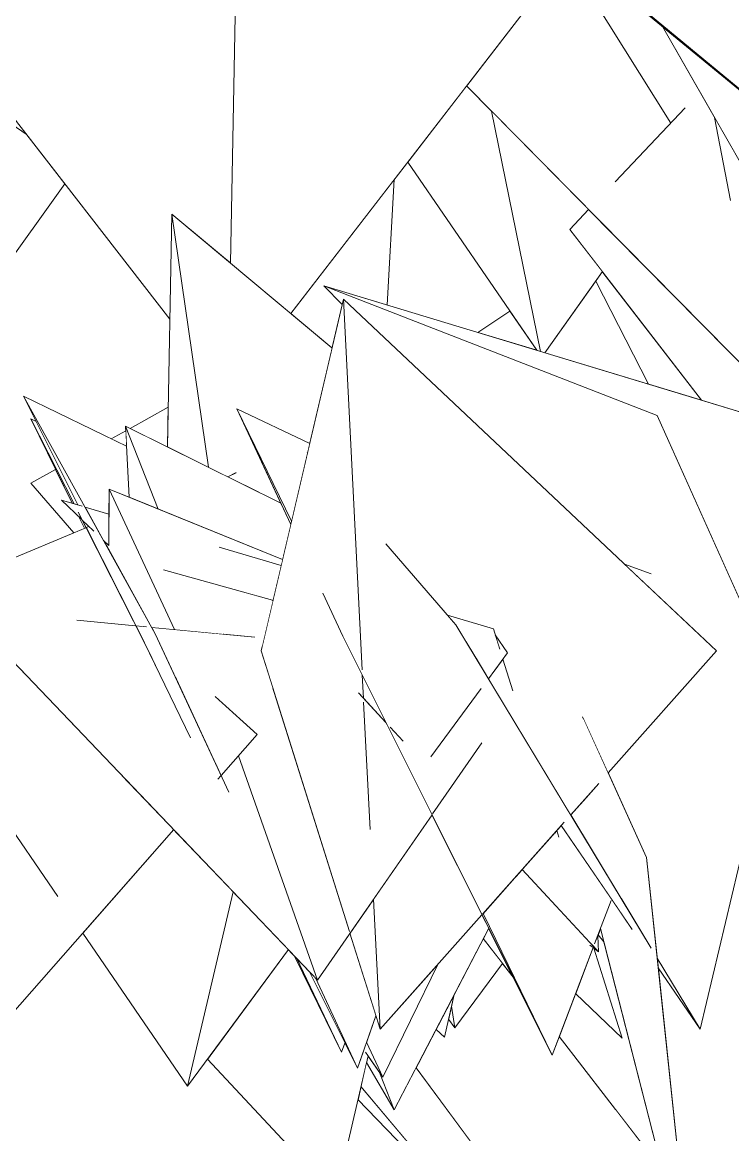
# Model space of a CAD drawing. Header units: millimetres. Extents: x -9413 to 8527, y -300 to 11224.
# Drawn here: x -3743 to -3348, y 2389 to 3008 of the extents above; entities that cross this region are included whole.
import ezdxf

# ---------------------------------------------------------------- set-up
doc = ezdxf.new("R2010")
doc.units = ezdxf.units.MM
doc.header["$MEASUREMENT"] = 0
doc.linetypes.add('Wipeout_Contour', pattern=[1000, 0, -1000])
doc.layers.add('Interior - Furniture', color=7, linetype='Continuous')
doc.layers.add('Interior - Furniture _Pen_No__4', color=7, linetype='Continuous', lineweight=20, true_color=0x029e21)

# ---------------------------------------------------------------- blocks, each defined once
blk = doc.blocks.new('Section Elem_40_6')
at = {"color": 254, "linetype": 'Wipeout_Contour', "lineweight": 0, "ltscale": 23900.091472}
blk.add_wipeout([(-3808.76, 2992.61), (-3832.99, 2957.2), (-3756.43, 2866.82), (-3719.53, 2918.25), (-3741.03, 2945.94)], dxfattribs=at).dxf.layer = 'Interior - Furniture'
at = {"color": 254, "linetype": 'Wipeout_Contour', "lineweight": 0, "ltscale": 27413.791246}
blk.add_wipeout([(-3593.75, 2846.04), (-3570.75, 2826.82), (-3565.09, 2851.06), (-3575.34, 2861.5), (-3539.96, 2850.77), (-3536.1, 2920.64)], dxfattribs=at).dxf.layer = 'Interior - Furniture'
at = {"color": 254, "linetype": 'Wipeout_Contour', "lineweight": 0, "ltscale": 27656.209689}
blk.add_wipeout([(-3721.31, 2742.12), (-3709.95, 2731.21), (-3711.94, 2735.34), (-3709.73, 2730.99), (-3703.36, 2724.88), (-3709.75, 2738.67)], dxfattribs=at).dxf.layer = 'Interior - Furniture'
at = {"color": 254, "linetype": 'Wipeout_Contour', "lineweight": 0, "ltscale": 22537.085405}
blk.add_wipeout([(-3633.57, 2715.94), (-3617.86, 2690.27), (-3603.86, 2686.36), (-3603.58, 2686.06), (-3599.02, 2705.63)], dxfattribs=at).dxf.layer = 'Interior - Furniture'
at = {"color": 254, "linetype": 'Wipeout_Contour', "lineweight": 0, "ltscale": 26364.046483}
blk.add_wipeout([(-3480.93, 2670.39), (-3506.47, 2678.01), (-3501.83, 2672.64), (-3497.08, 2664.78), (-3489.23, 2656.37), (-3477.38, 2659.11)], dxfattribs=at).dxf.layer = 'Interior - Furniture'
at = {"color": 254, "linetype": 'Wipeout_Contour', "lineweight": 0, "ltscale": 13651.367498}
blk.add_wipeout([(-3712.78, 2675.14), (-3669.85, 2650.55), (-3680.09, 2672.04)], dxfattribs=at).dxf.layer = 'Interior - Furniture'
at = {"color": 254, "linetype": 'Wipeout_Contour', "lineweight": 0, "ltscale": 27022.977122}
blk.add_wipeout([(-3745.88, 2549.99), (-3804.66, 2392.53), (-3658.87, 2558.61), (-3686.77, 2587.82), (-3723.32, 2521.27), (-3743.92, 2551.35)], dxfattribs=at).dxf.layer = 'Interior - Furniture'
at = {"color": 254, "linetype": 'Wipeout_Contour', "lineweight": 0, "ltscale": 12871.362415}
blk.add_wipeout([(-3445.63, 2558.07), (-3446.96, 2556.57), (-3444.48, 2554.43)], dxfattribs=at).dxf.layer = 'Interior - Furniture'
at = {"color": 254, "linetype": 'Wipeout_Contour', "lineweight": 0, "ltscale": 12841.848672}
blk.add_wipeout([(-3483.52, 2503.69), (-3486.52, 2497.92), (-3469.94, 2476.48)], dxfattribs=at).dxf.layer = 'Interior - Furniture'
at = {"color": 254, "linetype": 'Wipeout_Contour', "lineweight": 0, "ltscale": 12840.188026}
blk.add_wipeout([(-3512.84, 2447.3), (-3508.19, 2442.94), (-3502.66, 2466.86)], dxfattribs=at).dxf.layer = 'Interior - Furniture'
at = {"color": 254, "linetype": 'Wipeout_Contour', "lineweight": 0, "ltscale": 32625.120399}
blk.add_wipeout([(-3413.29, 2403.25), (-3392.37, 2335.24), (-3310.9, 2208.06), (-3315.35, 2281.42), (-3317.2, 2279.03), (-3357.36, 2330.94), (-3370.23, 2303.8), (-3386.97, 2369.22)], dxfattribs=at).dxf.layer = 'Interior - Furniture'
at = {"color": 254, "linetype": 'Wipeout_Contour', "lineweight": 0, "ltscale": 18552.161118}
blk.add_wipeout([(-3738.35, 2787.32), (-3714.32, 2740.03), (-3712.29, 2739.42), (-3735.34, 2785.86)], dxfattribs=at).dxf.layer = 'Interior - Furniture'
at = {"color": 254, "linetype": 'Wipeout_Contour', "lineweight": 0, "ltscale": 22969.793171}
blk.add_wipeout([(-3694.91, 2734.24), (-3708.16, 2738.19), (-3697.88, 2719.62), (-3695, 2716.85), (-3695.03, 2716.9)], dxfattribs=at).dxf.layer = 'Interior - Furniture'
at = {"color": 254, "linetype": 'Wipeout_Contour', "lineweight": 0, "ltscale": 22673.150836}
blk.add_wipeout([(-3679.76, 2672.01), (-3675.02, 2662.69), (-3668.92, 2650.01), (-3662.82, 2646.52), (-3674.07, 2671.47)], dxfattribs=at).dxf.layer = 'Interior - Furniture'
at = {"color": 254, "linetype": 'Wipeout_Contour', "lineweight": 0, "ltscale": 13103.115343}
blk.add_wipeout([(-3480.46, 2646.97), (-3470.07, 2635.84), (-3475.62, 2653.52)], dxfattribs=at).dxf.layer = 'Interior - Furniture'
at = {"color": 254, "linetype": 'Wipeout_Contour', "lineweight": 0, "ltscale": 37959.252656}
blk.add_wipeout([(-3444.28, 2443.32), (-3386.97, 2369.22), (-3419.41, 2496.03), (-3422.59, 2500.07), (-3422.83, 2499.45), (-3422.43, 2490.6), (-3425.07, 2492.66), (-3409.3, 2442.46), (-3435.13, 2467.27)], dxfattribs=at).dxf.layer = 'Interior - Furniture'
at = {"color": 254, "linetype": 'Wipeout_Contour', "lineweight": 0, "ltscale": 131097.65226}
blk.add_wipeout([(-3356.74, 2658.06), (-3564.41, 2854), (-3554.04, 2647.57), (-3538.3, 2615.62), (-3531.23, 2607.99), (-3537.67, 2614.35), (-3521.09, 2580.68), (-3487.35, 2606.85), (-3514.61, 2567.52), (-3487.02, 2511.51), (-3441.51, 2562.71), (-3488.48, 2636.1), (-3515.68, 2599.26), (-3494.36, 2645.29), (-3540.73, 2717.74), (-3506.47, 2678.01), (-3482.52, 2670.87), (-3482.5, 2670.92), (-3482.45, 2670.85), (-3480.93, 2670.39), (-3479.9, 2667.14), (-3473, 2657.08), (-3475.62, 2653.52), (-3470.07, 2635.84), (-3480.46, 2646.97), (-3483.69, 2642.59), (-3437.91, 2566.75), (-3422.31, 2584.3), (-3431.23, 2621.46), (-3417.07, 2590.2)], dxfattribs=at).dxf.layer = 'Interior - Furniture'
at = {"color": 254, "linetype": 'Wipeout_Contour', "lineweight": 0, "ltscale": 13895.363219}
blk.add_wipeout([(-3738.35, 2787.32), (-3715.3, 2740.32), (-3714.32, 2740.03)], dxfattribs=at).dxf.layer = 'Interior - Furniture'
at = {"color": 254, "linetype": 'Wipeout_Contour', "lineweight": 0, "ltscale": 18412.879577}
blk.add_wipeout([(-3709.73, 2730.99), (-3707.58, 2726.78), (-3706.28, 2727.32), (-3706.62, 2728.01)], dxfattribs=at).dxf.layer = 'Interior - Furniture'
at = {"color": 254, "linetype": 'Wipeout_Contour', "lineweight": 0, "ltscale": 44976.355352}
blk.add_wipeout([(-3671.09, 2671.19), (-3669.09, 2667.58), (-3658.01, 2643.76), (-3637.08, 2631.77), (-3635.8, 2632.66), (-3632.7, 2629.88), (-3603.63, 2637.42), (-3610.11, 2658.06), (-3609.58, 2660.34), (-3613.69, 2665.75)], dxfattribs=at).dxf.layer = 'Interior - Furniture'
at = {"color": 254, "linetype": 'Wipeout_Contour', "lineweight": 0, "ltscale": 12711.308201}
blk.add_wipeout([(-3421.3, 2503.44), (-3422.59, 2500.07), (-3419.41, 2496.03)], dxfattribs=at).dxf.layer = 'Interior - Furniture'
at = {"color": 254, "linetype": 'Wipeout_Contour', "lineweight": 0, "ltscale": 16895.912419}
blk.add_wipeout([(-3425.34, 2492.87), (-3435.13, 2467.27), (-3409.3, 2442.46), (-3425.07, 2492.66)], dxfattribs=at).dxf.layer = 'Interior - Furniture'
at = {"color": 254, "linetype": 'Wipeout_Contour', "lineweight": 0, "ltscale": 50279.938264}
blk.add_wipeout([(-3711.94, 2735.34), (-3709.95, 2731.21), (-3711.6, 2732.8), (-3708.47, 2726.41), (-3707.73, 2726.72), (-3706.66, 2724.55), (-3680.57, 2672.09), (-3680.09, 2672.04), (-3669.85, 2650.55), (-3649.54, 2609.71), (-3675.02, 2662.69)], dxfattribs=at).dxf.layer = 'Interior - Furniture'
at = {"color": 254, "linetype": 'Wipeout_Contour', "lineweight": 0, "ltscale": 13166.800505}
blk.add_wipeout([(-3489.23, 2656.37), (-3497.08, 2664.78), (-3490.44, 2653.77)], dxfattribs=at).dxf.layer = 'Interior - Furniture'
at = {"color": 254, "linetype": 'Wipeout_Contour', "lineweight": 0, "ltscale": 13254.877726}
blk.add_wipeout([(-3553.89, 2644.61), (-3553.24, 2631.74), (-3540.72, 2618.23)], dxfattribs=at).dxf.layer = 'Interior - Furniture'
at = {"color": 254, "linetype": 'Wipeout_Contour', "lineweight": 0, "ltscale": 12818.109364}
blk.add_wipeout([(-3428.4, 2577.45), (-3437.91, 2566.75), (-3408.92, 2518.72)], dxfattribs=at).dxf.layer = 'Interior - Furniture'
at = {"color": 254, "linetype": 'Wipeout_Contour', "lineweight": 0, "ltscale": 27689.546697}
blk.add_wipeout([(-3685.04, 2772.04), (-3742.36, 2800.01), (-3708.16, 2738.19), (-3694.91, 2734.24), (-3694.81, 2748.2), (-3683.61, 2743.66)], dxfattribs=at).dxf.layer = 'Interior - Furniture'
at = {"color": 254, "linetype": 'Wipeout_Contour', "lineweight": 0, "ltscale": 34105.041973}
blk.add_wipeout([(-3417.07, 2590.2), (-3395.68, 2542.98), (-3389.72, 2486.92), (-3365.86, 2447.4), (-3321.77, 2633.67), (-3393.06, 2701.08), (-3407.89, 2706.32), (-3356.74, 2658.06)], dxfattribs=at).dxf.layer = 'Interior - Furniture'
at = {"color": 254, "linetype": 'Wipeout_Contour', "lineweight": 0, "ltscale": 17563.306007}
blk.add_wipeout([(-3539.85, 2616.5), (-3553.13, 2629.6), (-3549.57, 2558.59), (-3521.72, 2580.19)], dxfattribs=at).dxf.layer = 'Interior - Furniture'
at = {"color": 254, "linetype": 'Wipeout_Contour', "lineweight": 0, "ltscale": 17308.099743}
blk.add_wipeout([(-3547.62, 2519.9), (-3543.98, 2447.44), (-3487.28, 2511.22), (-3515.07, 2566.86)], dxfattribs=at).dxf.layer = 'Interior - Furniture'
at = {"color": 254, "linetype": 'Wipeout_Contour', "lineweight": 0, "ltscale": 12566.128177}
blk.add_wipeout([(-3365.86, 2447.4), (-3389.72, 2486.92), (-3389.15, 2481.59)], dxfattribs=at).dxf.layer = 'Interior - Furniture'
at = {"color": 254, "linetype": 'Wipeout_Contour', "lineweight": 0, "ltscale": 48834.759926}
blk.add_wipeout([(-3564.41, 2854), (-3610.11, 2658.06), (-3561.05, 2501.82), (-3549.57, 2558.59), (-3553.13, 2629.6), (-3556.04, 2634.76), (-3553.24, 2631.74), (-3553.89, 2644.61), (-3564.71, 2666.27), (-3575.88, 2690.27), (-3554.04, 2647.57)], dxfattribs=at).dxf.layer = 'Interior - Furniture'
at = {"color": 254, "linetype": 'Wipeout_Contour', "lineweight": 0, "ltscale": 39013.520543}
blk.add_wipeout([(-3540.73, 2717.74), (-3494.36, 2645.29), (-3487.7, 2637.16), (-3488.48, 2636.1), (-3441.51, 2562.71), (-3443.14, 2560.87), (-3403.67, 2502.91), (-3393.18, 2492.65), (-3501.83, 2672.64)], dxfattribs=at).dxf.layer = 'Interior - Furniture'
at = {"color": 254, "linetype": 'Wipeout_Contour', "lineweight": 0, "ltscale": 13587.297035}
blk.add_wipeout([(-3584.55, 2768.54), (-3584.39, 2768.31), (-3584.39, 2768.35)], dxfattribs=at).dxf.layer = 'Interior - Furniture'
at = {"color": 254, "linetype": 'Wipeout_Contour', "lineweight": 0, "ltscale": 27024.157593}
blk.add_wipeout([(-3603.86, 2686.36), (-3664.56, 2703.31), (-3631.21, 2667.41), (-3613.69, 2665.75), (-3609.58, 2660.34), (-3603.58, 2686.06)], dxfattribs=at).dxf.layer = 'Interior - Furniture'
at = {"color": 254, "linetype": 'Wipeout_Contour', "lineweight": 0, "ltscale": 13166.050717}
blk.add_wipeout([(-3482.52, 2670.87), (-3482.45, 2670.85), (-3482.5, 2670.92)], dxfattribs=at).dxf.layer = 'Interior - Furniture'
at = {"color": 254, "linetype": 'Wipeout_Contour', "lineweight": 0, "ltscale": 13127.804002}
blk.add_wipeout([(-3515.68, 2599.26), (-3487.7, 2637.16), (-3494.36, 2645.29)], dxfattribs=at).dxf.layer = 'Interior - Furniture'
at = {"color": 254, "linetype": 'Wipeout_Contour', "lineweight": 0, "ltscale": 17651.613083}
blk.add_wipeout([(-3556.04, 2634.76), (-3553.13, 2629.6), (-3539.85, 2616.5), (-3540.72, 2618.23)], dxfattribs=at).dxf.layer = 'Interior - Furniture'
at = {"color": 254, "linetype": 'Wipeout_Contour', "lineweight": 0, "ltscale": 22360.50215}
blk.add_wipeout([(-3635.8, 2632.66), (-3637.08, 2631.77), (-3634.64, 2593.54), (-3632.42, 2588.75), (-3612.33, 2611.63)], dxfattribs=at).dxf.layer = 'Interior - Furniture'
at = {"color": 254, "linetype": 'Wipeout_Contour', "lineweight": 0, "ltscale": 13169.864293}
blk.add_wipeout([(-3651.1, 2415.78), (-3595.03, 2491.76), (-3625.72, 2523.9)], dxfattribs=at).dxf.layer = 'Interior - Furniture'
at = {"color": 254, "linetype": 'Wipeout_Contour', "lineweight": 0, "ltscale": 13010.10284}
blk.add_wipeout([(-3560.77, 2500.93), (-3543.98, 2447.44), (-3547.62, 2519.9)], dxfattribs=at).dxf.layer = 'Interior - Furniture'
at = {"color": 254, "linetype": 'Wipeout_Contour', "lineweight": 0, "ltscale": 16946.284632}
blk.add_wipeout([(-3426.1, 2494.55), (-3422.43, 2490.6), (-3422.83, 2499.45), (-3424.55, 2494.95)], dxfattribs=at).dxf.layer = 'Interior - Furniture'
at = {"color": 254, "linetype": 'Wipeout_Contour', "lineweight": 0, "ltscale": 26277.469608}
blk.add_wipeout([(-3490.44, 2653.77), (-3483.69, 2642.59), (-3473, 2657.08), (-3479.9, 2667.14), (-3477.38, 2659.11), (-3489.23, 2656.37)], dxfattribs=at).dxf.layer = 'Interior - Furniture'
at = {"color": 254, "linetype": 'Wipeout_Contour', "lineweight": 0, "ltscale": 13188.841877}
blk.add_wipeout([(-3531.23, 2607.99), (-3538.37, 2615.69), (-3537.67, 2614.35)], dxfattribs=at).dxf.layer = 'Interior - Furniture'
at = {"color": 254, "linetype": 'Wipeout_Contour', "lineweight": 0, "ltscale": 13385.014546}
blk.add_wipeout([(-3632.6, 2588.53), (-3634.54, 2591.91), (-3634.21, 2586.71)], dxfattribs=at).dxf.layer = 'Interior - Furniture'
at = {"color": 254, "linetype": 'Wipeout_Contour', "lineweight": 0, "ltscale": 17060.062587}
blk.add_wipeout([(-3464.89, 2536.41), (-3468.65, 2532.18), (-3427.14, 2494.28), (-3422.43, 2490.6)], dxfattribs=at).dxf.layer = 'Interior - Furniture'
at = {"color": 254, "linetype": 'Wipeout_Contour', "lineweight": 0, "ltscale": 17361.435922}
blk.add_wipeout([(-3590.59, 2487.11), (-3565.39, 2434.71), (-3563.53, 2439.74), (-3583.21, 2479.39)], dxfattribs=at).dxf.layer = 'Interior - Furniture'
at = {"color": 254, "linetype": 'Wipeout_Contour', "lineweight": 0, "ltscale": 59073.411455}
blk.add_wipeout([(-3669.09, 2667.58), (-3742.36, 2800.01), (-3712.29, 2739.42), (-3709.75, 2738.67), (-3703.36, 2724.88), (-3703.44, 2724.96), (-3675.83, 2671.64), (-3674.07, 2671.47), (-3662.82, 2646.52), (-3634.54, 2591.91), (-3632.6, 2588.53), (-3632.72, 2588.4), (-3628.09, 2579.46)], dxfattribs=at).dxf.layer = 'Interior - Furniture'
at = {"color": 254, "linetype": 'Wipeout_Contour', "lineweight": 0, "ltscale": 13054.426565}
blk.add_wipeout([(-3591.62, 2488.2), (-3565.39, 2434.71), (-3590.59, 2487.11)], dxfattribs=at).dxf.layer = 'Interior - Furniture'
at = {"layer": 'Interior - Furniture _Pen_No__4', "linetype": 'Continuous'}
blk.add_line((-3735.34, 2785.86), (-3738.35, 2787.32), dxfattribs=at)
at = {"color": 254, "linetype": 'Wipeout_Contour', "lineweight": 0, "ltscale": 13830.475653}
blk.add_wipeout([(-3662.29, 2771.68), (-3639.47, 2760.36), (-3659.84, 2901.26)], dxfattribs=at).dxf.layer = 'Interior - Furniture'
at = {"color": 254, "linetype": 'Wipeout_Contour', "lineweight": 0, "ltscale": 13645.956306}
blk.add_wipeout([(-3628.64, 2754.98), (-3610.61, 2746.03), (-3624.09, 2757.36)], dxfattribs=at).dxf.layer = 'Interior - Furniture'
at = {"color": 254, "linetype": 'Wipeout_Contour', "lineweight": 0, "ltscale": 13805.219549}
blk.add_wipeout([(-3706.02, 2727.43), (-3706.62, 2728.01), (-3706.28, 2727.32)], dxfattribs=at).dxf.layer = 'Interior - Furniture'
at = {"color": 254, "linetype": 'Wipeout_Contour', "lineweight": 0, "ltscale": 18279.670146}
blk.add_wipeout([(-3816.31, 2657.08), (-3723.32, 2521.27), (-3686.77, 2587.82), (-3773.99, 2679.15)], dxfattribs=at).dxf.layer = 'Interior - Furniture'
at = {"color": 254, "linetype": 'Wipeout_Contour', "lineweight": 0, "ltscale": 21673.444161}
blk.add_wipeout([(-3579.96, 2475.98), (-3556.62, 2425.81), (-3546.32, 2454.88), (-3560.77, 2500.93), (-3578.86, 2474.83)], dxfattribs=at).dxf.layer = 'Interior - Furniture'
at = {"color": 254, "linetype": 'Wipeout_Contour', "lineweight": 0, "ltscale": 41067.190971}
blk.add_wipeout([(-3659.84, 2901.26), (-3639.47, 2760.36), (-3628.64, 2754.98), (-3624.09, 2757.36), (-3610.61, 2746.03), (-3599.23, 2740.38), (-3623.72, 2792.96), (-3583.17, 2773.55), (-3570.75, 2826.82)], dxfattribs=at).dxf.layer = 'Interior - Furniture'
at = {"color": 254, "linetype": 'Wipeout_Contour', "lineweight": 0, "ltscale": 17734.650655}
blk.add_wipeout([(-3658.87, 2558.61), (-3709.45, 2501), (-3651.1, 2415.78), (-3625.72, 2523.9)], dxfattribs=at).dxf.layer = 'Interior - Furniture'
at = {"color": 254, "linetype": 'Wipeout_Contour', "lineweight": 0, "ltscale": 13015.202367}
blk.add_wipeout([(-3579.96, 2475.98), (-3583.21, 2479.39), (-3556.62, 2425.81)], dxfattribs=at).dxf.layer = 'Interior - Furniture'
at = {"color": 254, "linetype": 'Wipeout_Contour', "lineweight": 0, "ltscale": 21862.367794}
blk.add_wipeout([(-3337.09, 2789.24), (-3575.34, 2861.5), (-3389.8, 2789.24), (-3342.21, 2683.12), (-3313.48, 2672.97)], dxfattribs=at).dxf.layer = 'Interior - Furniture'
at = {"color": 254, "linetype": 'Wipeout_Contour', "lineweight": 0, "ltscale": 32009.107765}
blk.add_wipeout([(-3695.03, 2716.84), (-3660.72, 2670.21), (-3658.42, 2669.99), (-3694.81, 2748.2), (-3695.03, 2716.9), (-3695, 2716.85), (-3695.03, 2716.88)], dxfattribs=at).dxf.layer = 'Interior - Furniture'
at = {"color": 254, "linetype": 'Wipeout_Contour', "lineweight": 0, "ltscale": 43258.060404}
blk.add_wipeout([(-3595.03, 2491.76), (-3640.09, 2430.71), (-3568.63, 2354.46), (-3550.71, 2432.67), (-3552.01, 2434.55), (-3552.79, 2436.62), (-3556.62, 2425.81), (-3563.53, 2439.74), (-3565.39, 2434.71), (-3591.62, 2488.2)], dxfattribs=at).dxf.layer = 'Interior - Furniture'
at = {"color": 254, "linetype": 'Wipeout_Contour', "lineweight": 0, "ltscale": 36245.06391}
blk.add_wipeout([(-3598.23, 2709.01), (-3694.81, 2748.2), (-3658.42, 2669.99), (-3631.21, 2667.41), (-3664.56, 2703.31), (-3617.86, 2690.27), (-3633.57, 2715.94), (-3599.02, 2705.63)], dxfattribs=at).dxf.layer = 'Interior - Furniture'
at = {"color": 254, "linetype": 'Wipeout_Contour', "lineweight": 0, "ltscale": 17213.587368}
blk.add_wipeout([(-3551.52, 2440.19), (-3552.79, 2436.62), (-3552.01, 2434.55), (-3542.48, 2420.76)], dxfattribs=at).dxf.layer = 'Interior - Furniture'
at = {"color": 254, "linetype": 'Wipeout_Contour', "lineweight": 0, "ltscale": 13787.313371}
blk.add_wipeout([(-3667.48, 2737.11), (-3685.6, 2783.26), (-3683.61, 2743.66)], dxfattribs=at).dxf.layer = 'Interior - Furniture'
at = {"color": 254, "linetype": 'Wipeout_Contour', "lineweight": 0, "ltscale": 21520.038703}
blk.add_wipeout([(-3551.52, 2440.19), (-3542.48, 2420.76), (-3511.58, 2483.89), (-3543.98, 2447.44), (-3546.32, 2454.88)], dxfattribs=at).dxf.layer = 'Interior - Furniture'
at = {"color": 254, "linetype": 'Wipeout_Contour', "lineweight": 0, "ltscale": 39664.441132}
blk.add_wipeout([(-3632.7, 2629.88), (-3612.33, 2611.63), (-3622.86, 2599.64), (-3578.86, 2474.83), (-3515.07, 2566.86), (-3521.72, 2580.19), (-3549.57, 2558.59), (-3561.05, 2501.82), (-3603.63, 2637.42)], dxfattribs=at).dxf.layer = 'Interior - Furniture'
at = {"color": 254, "linetype": 'Wipeout_Contour', "lineweight": 0, "ltscale": 21478.996253}
blk.add_wipeout([(-3550.93, 2431.69), (-3551.56, 2428.96), (-3536.1, 2402.55), (-3544.26, 2423.34), (-3550.71, 2432.67)], dxfattribs=at).dxf.layer = 'Interior - Furniture'
at = {"color": 254, "linetype": 'Wipeout_Contour', "lineweight": 0, "ltscale": 72142.877845}
blk.add_wipeout([(-3787.46, 2693.25), (-3578.86, 2474.83), (-3622.86, 2599.64), (-3632.42, 2588.75), (-3628.09, 2579.46), (-3632.72, 2588.4), (-3634.21, 2586.71), (-3634.54, 2591.91), (-3662.82, 2646.52), (-3668.92, 2650.01), (-3649.54, 2609.71), (-3669.85, 2650.55), (-3712.78, 2675.14), (-3680.57, 2672.09), (-3706.66, 2724.55), (-3707.73, 2726.72)], dxfattribs=at).dxf.layer = 'Interior - Furniture'
at = {"color": 254, "linetype": 'Wipeout_Contour', "lineweight": 0, "ltscale": 13071.730442}
blk.add_wipeout([(-3487.35, 2606.85), (-3521.09, 2580.68), (-3514.74, 2567.33)], dxfattribs=at).dxf.layer = 'Interior - Furniture'
at = {"color": 254, "linetype": 'Wipeout_Contour', "lineweight": 0, "ltscale": 25747.478624}
blk.add_wipeout([(-3542.48, 2420.76), (-3544.26, 2423.34), (-3536.1, 2402.55), (-3483.52, 2503.69), (-3487.28, 2511.22), (-3511.58, 2483.89)], dxfattribs=at).dxf.layer = 'Interior - Furniture'
at = {"layer": 'Interior - Furniture _Pen_No__4', "linetype": 'Continuous'}
for p, q in [((-3603.58, 2686.06), (-3603.86, 2686.36)), ((-3723.31, 2521.26), (-3816.31, 2657.08)), ((-3634.22, 2586.7), (-3632.6, 2588.54)), ((-3804.66, 2392.53), (-3658.87, 2558.61)), ((-3625.72, 2523.9), (-3651.1, 2415.78)), ((-3651.1, 2415.78), (-3709.45, 2501)), ((-3651.1, 2415.78), (-3595.03, 2491.76))]:
    blk.add_line(p, q, dxfattribs=at)
at = {"color": 254, "linetype": 'Wipeout_Contour', "lineweight": 0, "ltscale": 39437.45948}
blk.add_wipeout([(-3389.8, 2789.24), (-3575.34, 2861.5), (-3565.09, 2851.06), (-3564.41, 2854), (-3407.89, 2706.32), (-3393.06, 2701.08), (-3321.77, 2633.67), (-3327.57, 2609.16), (-3293.46, 2574.42)], dxfattribs=at).dxf.layer = 'Interior - Furniture'
at = {"color": 254, "linetype": 'Wipeout_Contour', "lineweight": 0, "ltscale": 22893.346636}
blk.add_wipeout([(-3706.02, 2727.43), (-3707.58, 2726.78), (-3679.76, 2672.01), (-3675.83, 2671.64), (-3703.44, 2724.96)], dxfattribs=at).dxf.layer = 'Interior - Furniture'
at = {"color": 254, "linetype": 'Wipeout_Contour', "lineweight": 0, "ltscale": 13468.316311}
blk.add_wipeout([(-3637.08, 2631.77), (-3658.01, 2643.76), (-3634.64, 2593.54)], dxfattribs=at).dxf.layer = 'Interior - Furniture'
at = {"layer": 'Interior - Furniture _Pen_No__4', "linetype": 'Continuous'}
for p, q in [((-3649.53, 2609.69), (-3675.02, 2662.69)), ((-3612.33, 2611.63), (-3635.81, 2632.67)), ((-3632.42, 2588.75), (-3612.33, 2611.63))]:
    blk.add_line(p, q, dxfattribs=at)
at = {"color": 254, "linetype": 'Wipeout_Contour', "lineweight": 0, "ltscale": 31480.341547}
blk.add_wipeout([(-3466.56, 3010.62), (-3495.85, 2972.73), (-3310.6, 2784.92), (-3345.86, 2896.63), (-3413.12, 2919.43), (-3382.21, 2952.05), (-3425.29, 3020.8)], dxfattribs=at).dxf.layer = 'Interior - Furniture'
at = {"color": 254, "linetype": 'Wipeout_Contour', "lineweight": 0, "ltscale": 32334.819073}
blk.add_wipeout([(-3738.37, 2751.59), (-3714.39, 2723.92), (-3708.47, 2726.41), (-3711.6, 2732.8), (-3721.31, 2742.12), (-3715.3, 2740.32), (-3724.56, 2759.21)], dxfattribs=at).dxf.layer = 'Interior - Furniture'
at = {"color": 254, "linetype": 'Wipeout_Contour', "lineweight": 0, "ltscale": 22833.875046}
blk.add_wipeout([(-3697.88, 2719.62), (-3671.09, 2671.19), (-3660.72, 2670.21), (-3695.03, 2716.84), (-3695.03, 2716.88)], dxfattribs=at).dxf.layer = 'Interior - Furniture'
at = {"color": 254, "linetype": 'Wipeout_Contour', "lineweight": 0, "ltscale": 24979.71098}
blk.add_wipeout([(-3365.86, 2447.4), (-3389.15, 2481.59), (-3385.64, 2448.57), (-3370.23, 2303.8), (-3256.82, 2542.98), (-3329.18, 2602.36)], dxfattribs=at).dxf.layer = 'Interior - Furniture'
at = {"layer": 'Interior - Furniture _Pen_No__4', "linetype": 'Continuous'}
for p, q in [((-3742.36, 2800.01), (-3712.29, 2739.42)), ((-3714.32, 2740.03), (-3738.35, 2787.32)), ((-3738.35, 2787.32), (-3715.3, 2740.32)), ((-3738.37, 2751.59), (-3724.56, 2759.21)), ((-3714.39, 2723.92), (-3738.37, 2751.59)), ((-3695.03, 2716.83), (-3694.81, 2748.2)), ((-3709.75, 2738.67), (-3721.31, 2742.12)), ((-3721.31, 2742.12), (-3709.95, 2731.21)), ((-3711.6, 2732.8), (-3708.47, 2726.41)), ((-3694.91, 2734.24), (-3708.16, 2738.19)), ((-3787.46, 2693.25), (-3707.74, 2726.71)), ((-3709.73, 2730.99), (-3703.36, 2724.88)), ((-3707.58, 2726.78), (-3706.02, 2727.43)), ((-3706.62, 2728.01), (-3706.28, 2727.32)), ((-3697.88, 2719.62), (-3694.99, 2716.84)), ((-3603.86, 2686.36), (-3664.57, 2703.31)), ((-3680.09, 2672.04), (-3712.8, 2675.15)), ((-3674.06, 2671.47), (-3679.76, 2672.01)), ((-3613.68, 2665.75), (-3671.09, 2671.19)), ((-3628.08, 2579.44), (-3669.09, 2667.58))]:
    blk.add_line(p, q, dxfattribs=at)
at = {"color": 254, "linetype": 'Wipeout_Contour', "lineweight": 0, "ltscale": 51929.838922}
blk.add_wipeout([(-3438.35, 2892.81), (-3365.08, 2797.73), (-3337.09, 2789.24), (-3329.42, 2751.44), (-3281.88, 2689.76), (-3282.56, 2697.56), (-3274.49, 2680.17), (-3262.26, 2664.29), (-3275.78, 2741.08), (-3335.04, 2795.31), (-3320.46, 2794.92), (-3427.9, 2903.84)], dxfattribs=at).dxf.layer = 'Interior - Furniture'
at = {"color": 254, "linetype": 'Wipeout_Contour', "lineweight": 0, "ltscale": 13450.950671}
blk.add_wipeout([(-3489.61, 2835.5), (-3456.71, 2825.52), (-3471.69, 2847.34)], dxfattribs=at).dxf.layer = 'Interior - Furniture'
at = {"color": 254, "linetype": 'Wipeout_Contour', "lineweight": 0, "ltscale": 22734.779601}
blk.add_wipeout([(-3685.6, 2783.26), (-3667.48, 2737.11), (-3598.23, 2709.01), (-3593.68, 2728.48), (-3599.23, 2740.38)], dxfattribs=at).dxf.layer = 'Interior - Furniture'
at = {"color": 254, "linetype": 'Wipeout_Contour', "lineweight": 0, "ltscale": 46622.519342}
blk.add_wipeout([(-3431.23, 2621.46), (-3422.31, 2584.3), (-3428.4, 2577.45), (-3408.92, 2518.72), (-3393.18, 2492.65), (-3403.67, 2502.91), (-3415.9, 2520.86), (-3415.34, 2519.04), (-3421.3, 2503.44), (-3370.23, 2303.8), (-3395.68, 2542.98)], dxfattribs=at).dxf.layer = 'Interior - Furniture'
at = {"layer": 'Interior - Furniture _Pen_No__4', "linetype": 'Continuous'}
for p, q in [((-3293.46, 2574.42), (-3389.8, 2789.24)), ((-3694.81, 2748.2), (-3658.42, 2669.99)), ((-3675.02, 2662.69), (-3711.94, 2735.36)), ((-3599.02, 2705.63), (-3633.61, 2715.95)), ((-3393.03, 2701.07), (-3407.89, 2706.32)), ((-3417.07, 2590.2), (-3356.74, 2658.06)), ((-3437.91, 2566.75), (-3422.31, 2584.3))]:
    blk.add_line(p, q, dxfattribs=at)
at = {"color": 254, "linetype": 'Wipeout_Contour', "lineweight": 0, "ltscale": 22271.00995}
blk.add_wipeout([(-3374.11, 2960.59), (-3413.12, 2919.43), (-3345.86, 2896.63), (-3344.23, 2903.92), (-3349.04, 2908.97)], dxfattribs=at).dxf.layer = 'Interior - Furniture'
at = {"color": 254, "linetype": 'Wipeout_Contour', "lineweight": 0, "ltscale": 13328.692776}
blk.add_wipeout([(-3423.99, 2864.03), (-3452.25, 2824.17), (-3394.63, 2806.69)], dxfattribs=at).dxf.layer = 'Interior - Furniture'
at = {"color": 254, "linetype": 'Wipeout_Contour', "lineweight": 0, "ltscale": 27208.046922}
blk.add_wipeout([(-3623.72, 2792.96), (-3593.23, 2730.43), (-3584.39, 2768.31), (-3584.55, 2768.54), (-3584.39, 2768.35), (-3583.17, 2773.55)], dxfattribs=at).dxf.layer = 'Interior - Furniture'
at = {"color": 254, "linetype": 'Wipeout_Contour', "lineweight": 0, "ltscale": 13849.135174}
blk.add_wipeout([(-3693.66, 2776.24), (-3685.04, 2772.04), (-3685.48, 2780.75)], dxfattribs=at).dxf.layer = 'Interior - Furniture'
at = {"color": 254, "linetype": 'Wipeout_Contour', "lineweight": 0, "ltscale": 21287.800362}
blk.add_wipeout([(-3486.69, 2511.89), (-3448.23, 2433), (-3425.34, 2492.87), (-3427.14, 2494.28), (-3468.65, 2532.18)], dxfattribs=at).dxf.layer = 'Interior - Furniture'
at = {"layer": 'Interior - Furniture _Pen_No__4', "linetype": 'Continuous'}
blk.add_line((-3584.39, 2768.35), (-3584.56, 2768.55), dxfattribs=at)
at = {"color": 254, "linetype": 'Wipeout_Contour', "lineweight": 0, "ltscale": 22672.528035}
blk.add_wipeout([(-3495.85, 2972.73), (-3528.63, 2930.31), (-3456.71, 2825.52), (-3454.71, 2824.91), (-3481.94, 2958.63)], dxfattribs=at).dxf.layer = 'Interior - Furniture'
at = {"color": 254, "linetype": 'Wipeout_Contour', "lineweight": 0, "ltscale": 22088.686097}
blk.add_wipeout([(-3420.24, 2869.31), (-3423.99, 2864.03), (-3394.63, 2806.69), (-3365.08, 2797.73), (-3367.31, 2800.62)], dxfattribs=at).dxf.layer = 'Interior - Furniture'
at = {"color": 254, "linetype": 'Wipeout_Contour', "lineweight": 0, "ltscale": 13814.92625}
blk.add_wipeout([(-3661.87, 2793.77), (-3683.15, 2782.04), (-3662.29, 2771.68)], dxfattribs=at).dxf.layer = 'Interior - Furniture'
at = {"color": 254, "linetype": 'Wipeout_Contour', "lineweight": 0, "ltscale": 13600.294556}
blk.add_wipeout([(-3623.72, 2792.96), (-3593.68, 2728.48), (-3593.23, 2730.43)], dxfattribs=at).dxf.layer = 'Interior - Furniture'
at = {"color": 254, "linetype": 'Wipeout_Contour', "lineweight": 0, "ltscale": 38421.619977}
blk.add_wipeout([(-3464.89, 2536.41), (-3426.1, 2494.55), (-3424.55, 2494.95), (-3415.34, 2519.04), (-3415.9, 2520.86), (-3443.14, 2560.87), (-3445.63, 2558.07), (-3444.48, 2554.43), (-3446.96, 2556.57)], dxfattribs=at).dxf.layer = 'Interior - Furniture'
at = {"layer": 'Interior - Furniture _Pen_No__4', "linetype": 'Continuous'}
for p, q in [((-3685.04, 2772.04), (-3742.36, 2800.01)), ((-3669.09, 2667.58), (-3742.36, 2800.01)), ((-3683.15, 2782.04), (-3661.87, 2793.77)), ((-3583.17, 2773.55), (-3623.72, 2792.96)), ((-3593.68, 2728.48), (-3623.72, 2792.96)), ((-3623.72, 2792.96), (-3593.23, 2730.43)), ((-3683.61, 2743.66), (-3685.6, 2783.26)), ((-3599.23, 2740.38), (-3685.6, 2783.26)), ((-3685.6, 2783.26), (-3667.48, 2737.11)), ((-3693.66, 2776.24), (-3685.48, 2780.75)), ((-3628.64, 2754.98), (-3624.05, 2757.37)), ((-3598.23, 2709.01), (-3694.81, 2748.2)), ((-3395.68, 2542.98), (-3431.24, 2621.48)), ((-3443.14, 2560.87), (-3403.66, 2502.89)), ((-3424.57, 2494.89), (-3415.34, 2519.05)), ((-3422.43, 2490.6), (-3422.83, 2499.45)), ((-3419.41, 2496.03), (-3422.59, 2500.07)), ((-3427.19, 2494.32), (-3422.43, 2490.6))]:
    blk.add_line(p, q, dxfattribs=at)
at = {"color": 254, "linetype": 'Wipeout_Contour', "lineweight": 0, "ltscale": 26942.456611}
blk.add_wipeout([(-3427.9, 2903.84), (-3481.94, 2958.63), (-3454.71, 2824.91), (-3452.25, 2824.17), (-3420.24, 2869.31), (-3438.35, 2892.81)], dxfattribs=at).dxf.layer = 'Interior - Furniture'
at = {"color": 254, "linetype": 'Wipeout_Contour', "lineweight": 0, "ltscale": 52442.590572}
blk.add_wipeout([(-3554.04, 2647.57), (-3575.88, 2690.27), (-3564.71, 2666.27), (-3448.23, 2433), (-3486.69, 2511.89), (-3487.02, 2511.51), (-3514.61, 2567.52), (-3514.74, 2567.33), (-3521.09, 2580.68), (-3537.67, 2614.35), (-3538.37, 2615.69), (-3538.3, 2615.62)], dxfattribs=at).dxf.layer = 'Interior - Furniture'
at = {"layer": 'Interior - Furniture _Pen_No__4', "linetype": 'Continuous'}
for p, q in [((-3438.35, 2892.81), (-3427.9, 2903.84)), ((-3423.99, 2864.03), (-3394.63, 2806.69)), ((-3501.83, 2672.64), (-3540.74, 2717.75)), ((-3578.86, 2474.83), (-3787.46, 2693.25)), ((-3564.71, 2666.27), (-3575.89, 2690.28)), ((-3480.93, 2670.39), (-3506.47, 2678.01)), ((-3482.45, 2670.85), (-3482.51, 2670.93)), ((-3477.38, 2659.09), (-3480.93, 2670.39)), ((-3473, 2657.08), (-3479.9, 2667.14)), ((-3561.05, 2501.8), (-3610.11, 2658.06)), ((-3483.69, 2642.59), (-3473, 2657.08)), ((-3470.06, 2635.8), (-3475.62, 2653.52)), ((-3553.89, 2644.61), (-3553.24, 2631.74)), ((-3540.72, 2618.23), (-3556.05, 2634.78)), ((-3515.72, 2599.2), (-3487.7, 2637.17)), ((-3553.13, 2629.61), (-3549.56, 2558.56)), ((-3531.14, 2607.9), (-3538.37, 2615.7)), ((-3514.74, 2567.33), (-3487.3, 2606.91)), ((-3622.86, 2599.64), (-3578.86, 2474.83)), ((-3487.02, 2511.51), (-3441.51, 2562.71)), ((-3444.48, 2554.41), (-3445.63, 2558.07)), ((-3422.43, 2490.6), (-3464.89, 2536.41)), ((-3547.62, 2519.9), (-3543.98, 2447.44)), ((-3543.98, 2447.44), (-3560.77, 2500.93)), ((-3591.62, 2488.2), (-3565.39, 2434.71)), ((-3565.39, 2434.71), (-3590.59, 2487.11)), ((-3565.39, 2434.71), (-3563.53, 2439.74)), ((-3640.09, 2430.71), (-3568.63, 2354.46))]:
    blk.add_line(p, q, dxfattribs=at)
at = {"color": 254, "linetype": 'Wipeout_Contour', "lineweight": 0, "ltscale": 18620.342624}
blk.add_wipeout([(-3621.52, 3175.16), (-3627.16, 2873.96), (-3593.75, 2846.04), (-3451.65, 3029.92)], dxfattribs=at).dxf.layer = 'Interior - Furniture'
at = {"color": 254, "linetype": 'Wipeout_Contour', "lineweight": 0, "ltscale": 12833.548445}
blk.add_wipeout([(-3504.2, 2460.21), (-3505.85, 2453.08), (-3502.34, 2448.2)], dxfattribs=at).dxf.layer = 'Interior - Furniture'
at = {"layer": 'Interior - Furniture _Pen_No__4', "linetype": 'Continuous'}
for p, q in [((-3539.96, 2850.77), (-3536.1, 2920.64)), ((-3452.25, 2824.17), (-3420.24, 2869.31)), ((-3575.34, 2861.5), (-3565.09, 2851.06)), ((-3610.11, 2658.06), (-3564.41, 2854)), ((-3564.41, 2854), (-3554.04, 2647.57)), ((-3489.61, 2835.5), (-3471.69, 2847.34))]:
    blk.add_line(p, q, dxfattribs=at)
at = {"color": 254, "linetype": 'Wipeout_Contour', "lineweight": 0, "ltscale": 23614.85084}
blk.add_wipeout([(-3621.52, 3175.16), (-3806.24, 3029.92), (-3660.95, 2842.79), (-3659.84, 2901.26), (-3627.16, 2873.96)], dxfattribs=at).dxf.layer = 'Interior - Furniture'
at = {"color": 254, "linetype": 'Wipeout_Contour', "lineweight": 0, "ltscale": 59469.722323}
blk.add_wipeout([(-3469.95, 3159.65), (-3471.29, 3156.68), (-3466.96, 3154.09), (-3454.09, 3066.77), (-3382.21, 2952.05), (-3374.11, 2960.59), (-3349.04, 2908.97), (-3357.87, 2955.15), (-3386.77, 3005.76), (-3412.14, 3026.68), (-3398.64, 3026.56), (-3434.25, 3088.94), (-3430.62, 3112.56)], dxfattribs=at).dxf.layer = 'Interior - Furniture'
at = {"color": 254, "linetype": 'Wipeout_Contour', "lineweight": 0, "ltscale": 21399.413341}
blk.add_wipeout([(-3502.66, 2466.86), (-3504.2, 2460.21), (-3502.34, 2448.2), (-3475.79, 2484.05), (-3486.52, 2497.92)], dxfattribs=at).dxf.layer = 'Interior - Furniture'
at = {"layer": 'Interior - Furniture _Pen_No__4', "linetype": 'Continuous'}
for p, q in [((-3621.52, 3175.16), (-3627.16, 2873.96)), ((-3660.95, 2842.79), (-3806.24, 3029.92)), ((-3593.75, 2846.04), (-3451.65, 3029.92)), ((-3741.03, 2945.94), (-3808.76, 2992.61)), ((-3481.94, 2958.63), (-3454.71, 2824.91)), ((-3456.71, 2825.52), (-3528.63, 2930.31)), ((-3756.43, 2866.82), (-3719.53, 2918.25)), ((-3662.29, 2771.68), (-3659.84, 2901.26)), ((-3570.75, 2826.82), (-3659.84, 2901.26)), ((-3659.84, 2901.26), (-3639.47, 2760.36)), ((-3393.17, 2492.64), (-3501.83, 2672.64))]:
    blk.add_line(p, q, dxfattribs=at)
at = {"color": 254, "linetype": 'Wipeout_Contour', "lineweight": 0, "ltscale": 22216.099408}
blk.add_wipeout([(-3346.38, 2935.02), (-3357.87, 2955.15), (-3349.04, 2908.97), (-3344.23, 2903.92), (-3339.85, 2905.86)], dxfattribs=at).dxf.layer = 'Interior - Furniture'
at = {"color": 254, "linetype": 'Wipeout_Contour', "lineweight": 0, "ltscale": 54750.418661}
blk.add_wipeout([(-3512.84, 2447.3), (-3523.9, 2426.01), (-3358.89, 2201.82), (-3367.32, 2296.13), (-3392.37, 2335.24), (-3413.29, 2403.25), (-3444.28, 2443.32), (-3448.23, 2433), (-3469.94, 2476.48), (-3475.79, 2484.05), (-3502.34, 2448.2), (-3505.85, 2453.08), (-3508.19, 2442.94)], dxfattribs=at).dxf.layer = 'Interior - Furniture'
at = {"layer": 'Interior - Furniture _Pen_No__4', "linetype": 'Continuous'}
for p, q in [((-3448.23, 2433), (-3564.71, 2666.27)), ((-3365.86, 2447.4), (-3321.77, 2633.68)), ((-3578.86, 2474.83), (-3515.07, 2566.86)), ((-3370.23, 2303.8), (-3395.68, 2542.98)), ((-3543.98, 2447.44), (-3487.28, 2511.22)), ((-3486.69, 2511.89), (-3448.23, 2433)), ((-3421.3, 2503.44), (-3370.23, 2303.8)), ((-3469.94, 2476.48), (-3486.52, 2497.92)), ((-3448.23, 2433), (-3425.34, 2492.87)), ((-3409.3, 2442.46), (-3425.07, 2492.66)), ((-3365.86, 2447.4), (-3389.72, 2486.92)), ((-3502.34, 2448.2), (-3475.79, 2484.05)), ((-3389.15, 2481.59), (-3365.86, 2447.4)), ((-3508.19, 2442.94), (-3502.66, 2466.86)), ((-3435.13, 2467.27), (-3409.3, 2442.46)), ((-3504.2, 2460.21), (-3502.34, 2448.2)), ((-3512.84, 2447.3), (-3508.19, 2442.94)), ((-3502.34, 2448.2), (-3505.85, 2453.08)), ((-3386.97, 2369.22), (-3444.28, 2443.32))]:
    blk.add_line(p, q, dxfattribs=at)
at = {"color": 254, "linetype": 'Wipeout_Contour', "lineweight": 0, "ltscale": 26711.821533}
blk.add_wipeout([(-3345.63, 2971.85), (-3386.77, 3005.76), (-3298.92, 2851.88), (-3330.08, 2959.03), (-3335.24, 2963.28), (-3331.77, 2921.06)], dxfattribs=at).dxf.layer = 'Interior - Furniture'
at = {"color": 254, "linetype": 'Wipeout_Contour', "lineweight": 0, "ltscale": 12805.062229}
blk.add_wipeout([(-3556.3, 2408.29), (-3497.74, 2347.54), (-3554.62, 2415.6)], dxfattribs=at).dxf.layer = 'Interior - Furniture'
at = {"layer": 'Interior - Furniture _Pen_No__4', "linetype": 'Continuous'}
for p, q in [((-3337.09, 2789.24), (-3575.34, 2861.5)), ((-3389.8, 2789.24), (-3575.34, 2861.5)), ((-3356.74, 2658.06), (-3564.41, 2854))]:
    blk.add_line(p, q, dxfattribs=at)
at = {"color": 254, "linetype": 'Wipeout_Contour', "lineweight": 0, "ltscale": 17886.1229}
blk.add_wipeout([(-3412.14, 3026.68), (-3407.9, 3024.01), (-3238.62, 2883.85), (-3238.62, 3025.12)], dxfattribs=at).dxf.layer = 'Interior - Furniture'
at = {"color": 254, "linetype": 'Wipeout_Contour', "lineweight": 0, "ltscale": 25587.048911}
blk.add_wipeout([(-3554.62, 2415.6), (-3497.74, 2347.54), (-3487.71, 2376.85), (-3523.9, 2426.01), (-3536.1, 2402.55), (-3551.56, 2428.96)], dxfattribs=at).dxf.layer = 'Interior - Furniture'
at = {"layer": 'Interior - Furniture _Pen_No__4', "linetype": 'Continuous'}
for p, q in [((-3536.1, 2402.55), (-3483.52, 2503.69)), ((-3583.21, 2479.39), (-3556.62, 2425.81)), ((-3542.48, 2420.76), (-3511.58, 2483.89)), ((-3556.62, 2425.81), (-3579.96, 2475.98)), ((-3556.62, 2425.81), (-3546.32, 2454.88)), ((-3551.52, 2440.19), (-3542.48, 2420.76)), ((-3568.63, 2354.46), (-3550.71, 2432.67)), ((-3542.48, 2420.76), (-3552.02, 2434.57)), ((-3536.1, 2402.55), (-3551.56, 2428.96)), ((-3544.26, 2423.34), (-3536.1, 2402.55)), ((-3358.89, 2201.82), (-3523.9, 2426.01)), ((-3554.62, 2415.6), (-3497.74, 2347.54)), ((-3497.74, 2347.54), (-3556.3, 2408.29))]:
    blk.add_line(p, q, dxfattribs=at)
at = {"color": 254, "linetype": 'Wipeout_Contour', "lineweight": 0, "ltscale": 17790.090332}
blk.add_wipeout([(-3407.9, 3024.01), (-3412.14, 3026.68), (-3238.62, 2883.62), (-3238.62, 2883.85)], dxfattribs=at).dxf.layer = 'Interior - Furniture'
at = {"layer": 'Interior - Furniture _Pen_No__4', "linetype": 'Continuous'}
for p, q in [((-3382.21, 2952.05), (-3454.11, 3066.8)), ((-3412.14, 3026.68), (-3238.62, 2883.62)), ((-3238.62, 2883.85), (-3407.9, 3024.01)), ((-3298.92, 2851.88), (-3386.77, 3005.76)), ((-3310.6, 2784.92), (-3495.85, 2972.73)), ((-3413.14, 2919.41), (-3374.11, 2960.59)), ((-3357.87, 2955.15), (-3349.03, 2908.94)), ((-3365.08, 2797.73), (-3438.35, 2892.81))]:
    blk.add_line(p, q, dxfattribs=at)

msp = doc.modelspace()

# ---------------------------------------------------------------- block references
at = {"layer": 'Interior - Furniture'}
msp.add_blockref('Section Elem_40_6', (0, 0), dxfattribs=at)

doc.saveas('drawing.dxf')
